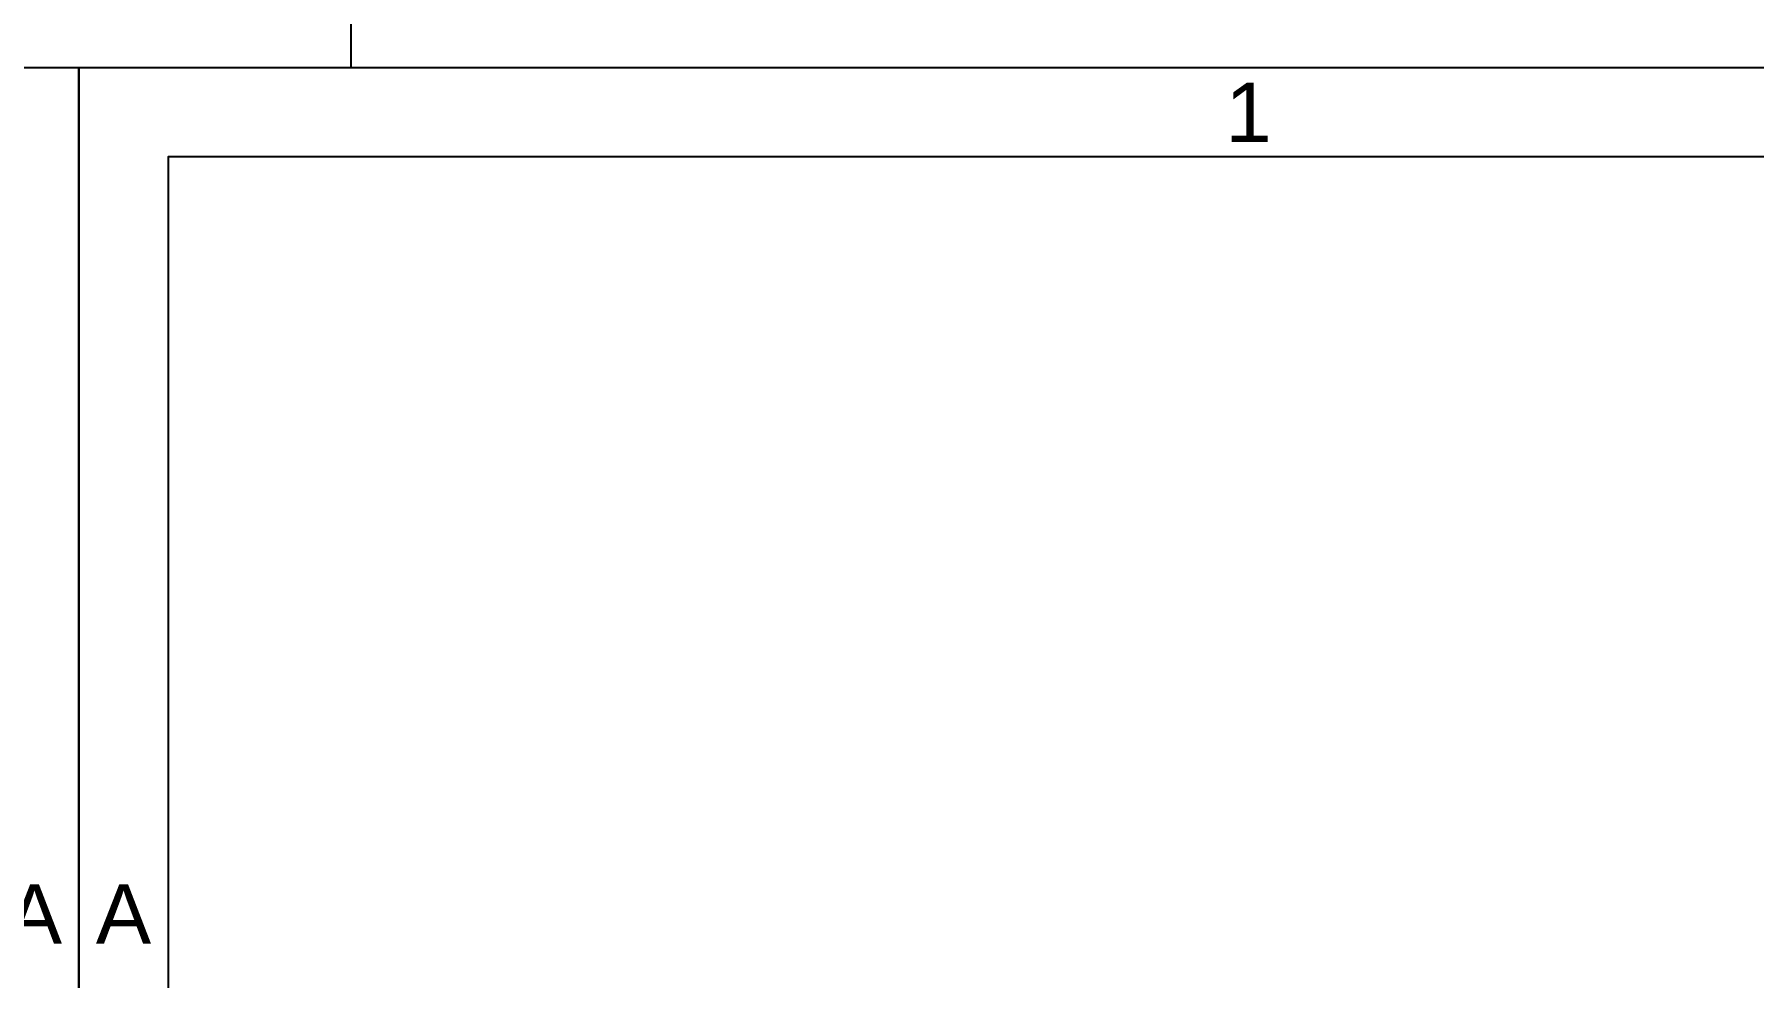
# Model space of a CAD drawing. Header units: millimetres. Extents: x 173893 to 258446, y -176540 to -123824.
# Drawn here: x 190886 to 192261, y -161447 to -160692 of the extents above; entities that cross this region are included whole.
import ezdxf
from ezdxf.enums import TextEntityAlignment as Align

# ---------------------------------------------------------------- set-up
doc = ezdxf.new("R2010")
doc.units = ezdxf.units.MM
doc.header["$LTSCALE"] = 3
for name, color, linetype in [('@.DM. NÉT CHÍNH', 7, 'Continuous'), ('@.TEXT', 7, 'Continuous'), ('@.VISIBLE', 7, 'Continuous')]:
    doc.layers.add(name, color=color, linetype=linetype)
doc.styles.add('Arial', font='arial.ttf')

# ---------------------------------------------------------------- blocks, each defined once
blk = doc.blocks.new('KHUNG BAN VE (Made by Tung)')
at = {"layer": '@.VISIBLE', "color": 8}
for points in [[(0, 0), (297, 0), (297, 210), (0, 210)], [(3, 3), (294, 3), (294, 207), (3, 207)]]:
    blk.add_lwpolyline(points, close=True, dxfattribs=at)
at = {"layer": '@.TEXT', "color": 1, "style": 'Arial'}
for s, p in [('1', (39.375, 208.5)), ('A', (1.5, 181.5)), ('A', (295.5, 181.5))]:
    blk.add_text(s, height=2, dxfattribs=at).set_placement(p, align=Align.MIDDLE_CENTER)
for tag, height, p in [('DESIGNER_NAME', 2, (38, 15.5)), ('PROJECT_CODE', 2, (258.5, 15.5)), ('SCALE', 2, (289, 15.5)), ('APPROVED_NAME', 2, (38, 10.5)), ('CUSTOMER_NAME', 2, (258.5, 10.5)), ('PAGE', 2, (289, 10.5)), ('DRAWING_NAME', 4, (173, 8)), ('TOTAL', 2, (289, 5.5))]:
    blk.add_attdef(tag, text='', height=height, dxfattribs=at).set_placement(p, align=Align.MIDDLE_CENTER)

msp = doc.modelspace()

# ---------------------------------------------------------------- linework, layer by layer
at = {"layer": '@.DM. NÉT CHÍNH', "linetype": 'Continuous'}
msp.add_lwpolyline([(191139.08, -156273.28), (197290.13, -156273.28), (197290.13, -160718.56), (191139.08, -160718.56)], close=True, dxfattribs=at)

# ---------------------------------------------------------------- block references
at = {"layer": '@.VISIBLE', "xscale": 23.76, "yscale": 23.76, "zscale": 23.76}
for p in [(183864.63, -165708.16), (190921.35, -165708.16)]:
    msp.add_blockref('KHUNG BAN VE (Made by Tung)', p, dxfattribs=at)

doc.saveas('drawing.dxf')
